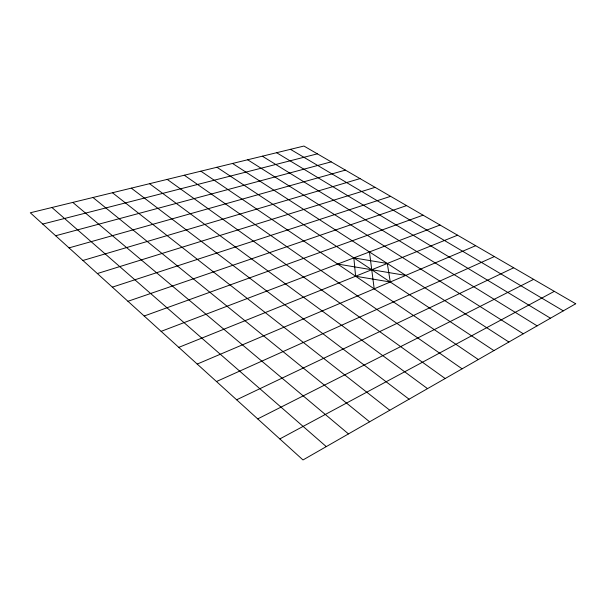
<?xml version="1.0" encoding="UTF-8"?>
<svg xmlns="http://www.w3.org/2000/svg" width="606" height="606" viewBox="0 0 606 606"><rect width="100%" height="100%" fill="white"/><g stroke="black" fill="none" stroke-linecap="round" stroke-linejoin="round"><path stroke-width="0.91" d="M279.805 438.933L554.308 291.342M257.709 418.897L533.644 279.351M236.62 399.786L513.676 267.761M216.478 381.53L494.36 256.55M197.215 364.07L475.665 245.703M178.785 347.367L457.575 235.204M161.128 331.361L440.039 225.031M144.198 316.014L423.056 215.168M127.949 301.288L406.581 205.608M112.345 287.146L390.605 196.336M97.346 273.548L375.091 187.337M82.916 260.474L360.04 178.603M69.023 247.884L345.412 170.112M55.646 235.749L331.194 161.863M42.746 224.061L317.377 153.841M337.686 264.057L405.778 275.412M290.463 149.334L563.307 310.855M276.609 152.712L550.46 318.218M262.337 156.189L537.121 325.854M247.657 159.772L523.273 333.785M232.53 163.461L508.881 342.034M216.94 167.264L493.905 350.609M200.874 171.18L478.323 359.532M184.3 175.225L462.098 368.827M167.203 179.391L445.175 378.523M149.546 183.701L427.518 388.635M131.305 188.148L409.073 399.202M112.458 192.746L389.787 410.247M92.968 197.495L369.607 421.806M72.803 202.412L348.465 433.911M51.927 207.502L326.286 446.614M369.455 251.937L374.197 288.842M575.7 303.757L303 459.954L30.3 212.782L303.939 146.046L575.7 303.757M387.302 263.474L353.851 257.891L355.608 276.222L390.279 282.002L387.302 263.474"/></g></svg>
